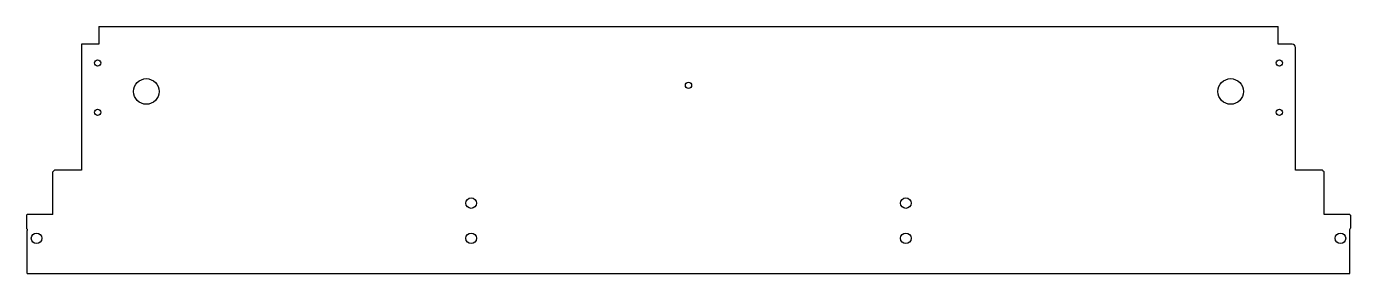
# Model space of a CAD drawing. Header units: millimetres. Extents: x -275 to 554, y 6 to 160.
import ezdxf

# ---------------------------------------------------------------- set-up
doc = ezdxf.new("R2010")
doc.units = ezdxf.units.MM

msp = doc.modelspace()

# ---------------------------------------------------------------- linework, layer by layer
at = {"color": 7, "linetype": 'Continuous', "lineweight": 25}
for p, q in [((-229.3, 160.44), (-229.3, 149.36)), ((-229.3, 160.44), (508.7, 160.44)), ((508.7, 149.36), (508.7, 160.44)), ((-240.1, 149.36), (-240.1, 70.59)), ((-229.3, 149.36), (-240.1, 149.36)), ((517.5, 149.36), (508.7, 149.36)), ((519.5, 70.59), (519.5, 147.36)), ((-258.1, 43.01), (-258.1, 69.68)), ((-240.1, 70.59), (-257.1, 70.59)), ((536.5, 70.59), (519.5, 70.59)), ((537.5, 43.01), (537.5, 69.68)), ((-274.6, 42.53), (-274.6, 34.34)), ((-258.1, 43.01), (-274.1, 43.01)), ((553.5, 43.01), (537.5, 43.01)), ((554, 42.53), (554, 34.34)), ((-274.1, 6.1), (-274.1, 32.9)), ((553.5, 6.1), (553.5, 32.9)), ((-274.1, 6.1), (553.5, 6.1))]:
    msp.add_line(p, q, dxfattribs=at)
for centre, radius in [((-230.1, 137.65), 1.95), ((509.5, 137.65), 1.95), ((-199.6, 119.85), 8), ((139.7, 123.75), 1.95), ((479, 119.85), 8), ((-230.1, 106.85), 1.95), ((509.5, 106.85), 1.95), ((3.7, 50.08), 3.3), ((275.7, 50.08), 3.3), ((-268.3, 28.1), 3.3), ((3.7, 28.1), 3.3), ((275.7, 28.1), 3.3), ((547.7, 28.1), 3.3)]:
    msp.add_circle(centre, radius, dxfattribs=at)
msp.add_arc((517.5, 147.36), 2, 0, 90, dxfattribs=at)
for points, knots in [([(-257.1, 70.59), (-257.17, 70.51), (-257.32, 70.37), (-257.56, 70.15), (-257.82, 69.91), (-258.01, 69.76), (-258.1, 69.68)], [0, 0, 0, 0, 0.223904, 0.46512, 0.723782, 1, 1, 1, 1]), ([(537.5, 69.68), (537.32, 69.83), (536.98, 70.12), (536.65, 70.44), (536.5, 70.59)], [0, 0, 0, 0, 0.529378, 1, 1, 1, 1]), ([(-274.1, 43.01), (-274.18, 42.93), (-274.34, 42.77), (-274.51, 42.61), (-274.6, 42.53)], [0, 0, 0, 0, 0.476798, 1, 1, 1, 1]), ([(554, 42.53), (553.91, 42.61), (553.74, 42.76), (553.58, 42.93), (553.5, 43.01)], [0, 0, 0, 0, 0.502794, 1, 1, 1, 1]), ([(-274.6, 34.34), (-274.52, 34.22), (-274.45, 34.1), (-274.36, 33.93), (-274.33, 33.88), (-274.28, 33.77), (-274.26, 33.72), (-274.15, 33.41), (-274.1, 33.16), (-274.1, 32.9)], [0, 0, 0, 0, 0.25, 0.25, 0.375, 0.375, 0.5, 0.5, 1, 1, 1, 1]), ([(553.5, 32.9), (553.5, 33.03), (553.51, 33.16), (553.55, 33.35), (553.56, 33.41), (553.6, 33.53), (553.62, 33.6), (553.72, 33.87), (553.84, 34.1), (554, 34.34)], [0, 0, 0, 0, 0.25, 0.25, 0.375, 0.375, 0.5, 0.5, 1, 1, 1, 1])]:
    msp.add_open_spline(points, degree=3, knots=knots, dxfattribs=at)

doc.saveas('drawing.dxf')
